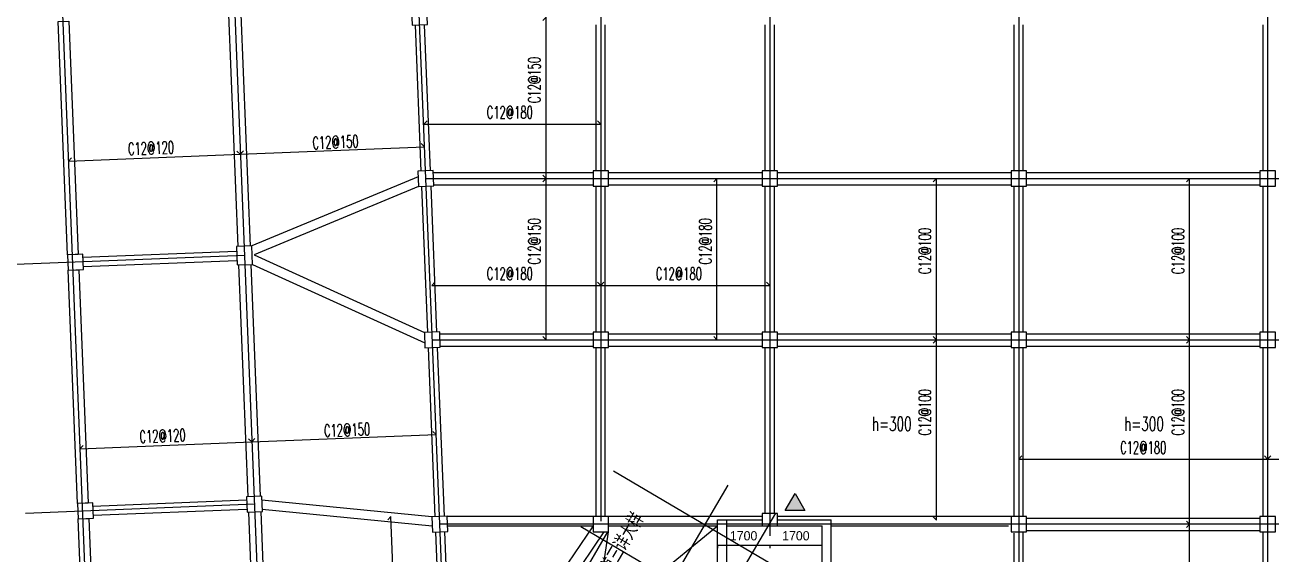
# Model space of a CAD drawing. Header units: millimetres. Extents: x 129427 to 386235, y 419441 to 703525.
# Drawn here: x 178212 to 218758, y 628525 to 645745 of the extents above; entities that cross this region are included whole.
import ezdxf

# ---------------------------------------------------------------- set-up
doc = ezdxf.new("R2010")
doc.units = ezdxf.units.MM
doc.header["$LTSCALE"] = 100
for name, color, linetype in [('B-DIM', 1, 'Continuous'), ('B-dote', 253, 'Continuous'), ('B-开洞', 7, 'Continuous'), ('B-板厚', 2, 'Continuous'), ('B-正筋文字', 7, 'Continuous'), ('B-正筋钢筋', 6, 'Continuous'), ('B-沉降观测点', 5, 'Continuous'), ('COLU', 7, 'Continuous'), ('h斜线-墙', 7, 'Continuous'), ('h斜线-柱', 7, 'Continuous'), ('WALL', 3, 'Continuous'), ('梁', 4, 'Continuous'), ('梁虚线', 4, 'Continuous')]:
    doc.layers.add(name, color=color, linetype=linetype)
doc.styles.get("Standard").update_dxf_attribs({"font": 'standard'})
doc.styles.add('汉字', font='汉字')
doc.dimstyles.get("Standard").update_dxf_attribs({"dimtxt": 300, "dimasz": 100, "dimexe": 100, "dimexo": 250, "dimgap": 100, "dimtad": 0, "dimtoh": 1, "dimdec": 0, "dimdsep": 46, "dimcen": 0.09, "dimclrt": 7, "dimadec": 0, "dimazin": 0, "dimtfac": 1, "dimtdec": 4, "dimtofl": 0, "dimtmove": 0, "dimatfit": 3, "dimfxl": 4, "dimfxlon": 1, "dimtolj": 1, "dimtzin": 0, "dimarcsym": 0})

# ---------------------------------------------------------------- blocks, each defined once
blk = doc.blocks.new('*D724')
at = {"layer": 'B-DIM', "color": 0, "linetype": 'ByBlock', "lineweight": -2}
for p, q in [((200746, 628823), (200746, 628719)), ((200746, 628819), (202446, 628819)), ((202446, 628823), (202446, 628719))]:
    blk.add_line(p, q, dxfattribs=at)
for points in [[(200746, 628819), (200846, 628835), (200846, 628802)], [(202446, 628819), (202346, 628802), (202346, 628835)]]:
    blk.add_solid(points, dxfattribs=at)
at = {"layer": 'B-DIM', "color": 7, "linetype": 'Continuous', "lineweight": -2, "insert": (201596, 629119), "char_height": 300, "width": 690, "attachment_point": 5, "style": '汉字'}
blk.add_mtext('1700', dxfattribs=at)
blk = doc.blocks.new('*D345')
at = {"layer": 'B-DIM', "color": 0, "linetype": 'ByBlock', "lineweight": -2}
for p, q in [((202446, 628823), (202446, 628719)), ((202446, 628819), (204146, 628819)), ((204146, 628823), (204146, 628719))]:
    blk.add_line(p, q, dxfattribs=at)
for points in [[(202446, 628819), (202546, 628835), (202546, 628802)], [(204146, 628819), (204046, 628802), (204046, 628835)]]:
    blk.add_solid(points, dxfattribs=at)
at = {"layer": 'B-DIM', "color": 7, "linetype": 'Continuous', "lineweight": -2, "insert": (203296, 629119), "char_height": 300, "width": 690, "attachment_point": 5, "style": '汉字'}
blk.add_mtext('1700', dxfattribs=at)
blk = doc.blocks.new('A$C7FDE0673')
at = {"layer": 'B-沉降观测点'}
blk.add_hatch(color=256, dxfattribs=at).paths.add_polyline_path([(318, 551), (0, 0), (636, 0)], flags=0)
blk.add_lwpolyline([(0, 0), (318, 551), (636, 0)], close=True, dxfattribs=at)

msp = doc.modelspace()

# ---------------------------------------------------------------- hatches: boundary and pattern name
at = {"layer": 'h斜线-墙'}
h = msp.add_hatch(dxfattribs=at)
h.set_pattern_fill('ANSI31', color=256, scale=40, angle=2.29877, style=0)
h.set_pattern_definition([])
h.paths.add_polyline_path([(179292.6, 645856.1), (179642.3, 645870.1), (179947.1, 638276.2), (179597.4, 638262.2)], flags=0)
h = msp.add_hatch(dxfattribs=at)
h.set_pattern_fill('ANSI31', color=256, scale=40, angle=2.29877, style=0)
h.set_pattern_definition([])
h.paths.add_polyline_path([(179617.5, 637762.6), (179967.2, 637776.6), (180272, 630182.7), (179922.3, 630168.7)], flags=0)
h = msp.add_hatch(dxfattribs=at)
h.set_pattern_fill('ANSI31', color=256, scale=40, angle=2.29877, style=0)
h.set_pattern_definition([])
h.paths.add_polyline_path([(179942.3, 629669.1), (180292.1, 629683.2), (180596.9, 622089.3), (180247.2, 622075.2)], flags=0)
at = {"layer": 'h斜线-柱'}
h = msp.add_hatch(dxfattribs=at)
h.set_pattern_fill('ANSI31', color=256, scale=40, angle=2.29877, style=0)
h.set_pattern_definition([])
h.paths.add_polyline_path([(190806.7, 645734.9), (191306.3, 645754.9), (191286.2, 646254.5), (190786.6, 646234.5)], flags=0)
h = msp.add_hatch(dxfattribs=at)
h.set_pattern_fill('ANSI31', color=256, scale=40, angle=2.29877, style=0)
h.set_pattern_definition([])
h.paths.add_polyline_path([(191017.4, 640484.9), (191517, 640504.9), (191497, 641004.5), (190997.4, 640984.5)], flags=0)
h = msp.add_hatch(dxfattribs=at)
h.set_pattern_fill('ANSI31', color=256, scale=40, style=0)
h.set_pattern_definition([])
h.paths.add_polyline_path([(196696.5, 640494.7), (197196.5, 640494.7), (197196.5, 640994.7), (196696.5, 640994.7)], flags=0)
h = msp.add_hatch(dxfattribs=at)
h.set_pattern_fill('ANSI31', color=256, scale=40, style=0)
h.set_pattern_definition([])
h.paths.add_polyline_path([(202196.5, 640494.7), (202696.5, 640494.7), (202696.5, 640994.7), (202196.5, 640994.7)], flags=0)
h = msp.add_hatch(dxfattribs=at)
h.set_pattern_fill('ANSI31', color=256, scale=40, style=0)
h.set_pattern_definition([])
h.paths.add_polyline_path([(210296.5, 640494.7), (210796.5, 640494.7), (210796.5, 640994.7), (210296.5, 640994.7)], flags=0)
h = msp.add_hatch(dxfattribs=at)
h.set_pattern_fill('ANSI31', color=256, scale=40, style=0)
h.set_pattern_definition([])
h.paths.add_polyline_path([(218396.5, 640494.7), (218896.5, 640494.7), (218896.5, 640994.7), (218396.5, 640994.7)], flags=0)
h = msp.add_hatch(dxfattribs=at)
h.set_pattern_fill('ANSI31', color=256, scale=40, angle=2.29877, style=0)
h.set_pattern_definition([])
h.paths.add_polyline_path([(179617.5, 637762.6), (180117.1, 637782.6), (180097, 638282.2), (179597.4, 638262.2)], flags=0)
h = msp.add_hatch(dxfattribs=at)
h.set_pattern_fill('ANSI31', color=256, scale=40, angle=2.29877, style=0)
h.set_pattern_definition([])
h.paths.add_polyline_path([(185115, 637933.2), (185614.6, 637953.3), (185590.6, 638552.8), (185091, 638532.8)], flags=0)
h = msp.add_hatch(dxfattribs=at)
h.set_pattern_fill('ANSI31', color=256, scale=40, angle=2.29877, style=0)
h.set_pattern_definition([])
h.paths.add_polyline_path([(191228.2, 635234.9), (191727.8, 635254.9), (191707.7, 635754.5), (191208.1, 635734.5)], flags=0)
h = msp.add_hatch(dxfattribs=at)
h.set_pattern_fill('ANSI31', color=256, scale=40, style=0)
h.set_pattern_definition([])
h.paths.add_polyline_path([(196696.5, 635244.7), (197196.5, 635244.7), (197196.5, 635744.7), (196696.5, 635744.7)], flags=0)
h = msp.add_hatch(dxfattribs=at)
h.set_pattern_fill('ANSI31', color=256, scale=40, style=0)
h.set_pattern_definition([])
h.paths.add_polyline_path([(202196.5, 635244.7), (202696.5, 635244.7), (202696.5, 635744.7), (202196.5, 635744.7)], flags=0)
h = msp.add_hatch(dxfattribs=at)
h.set_pattern_fill('ANSI31', color=256, scale=40, style=0)
h.set_pattern_definition([])
h.paths.add_polyline_path([(210296.5, 635244.7), (210796.5, 635244.7), (210796.5, 635744.7), (210296.5, 635744.7)], flags=0)
h = msp.add_hatch(dxfattribs=at)
h.set_pattern_fill('ANSI31', color=256, scale=40, style=0)
h.set_pattern_definition([])
h.paths.add_polyline_path([(218396.5, 635244.7), (218896.5, 635244.7), (218896.5, 635744.7), (218396.5, 635744.7)], flags=0)
h = msp.add_hatch(dxfattribs=at)
h.set_pattern_fill('ANSI31', color=256, scale=40, angle=2.29877, style=0)
h.set_pattern_definition([])
h.paths.add_polyline_path([(179942.3, 629669.1), (180441.9, 629689.2), (180421.9, 630188.8), (179922.3, 630168.7)], flags=0)
h = msp.add_hatch(dxfattribs=at)
h.set_pattern_fill('ANSI31', color=256, scale=40, angle=2.29877, style=0)
h.set_pattern_definition([])
h.paths.add_polyline_path([(185437.9, 629889.7), (185937.5, 629909.8), (185917.5, 630409.4), (185417.9, 630389.3)], flags=0)
h = msp.add_hatch(dxfattribs=at)
h.set_pattern_fill('ANSI31', color=256, scale=40, angle=2.29877, style=0)
h.set_pattern_definition([])
h.paths.add_polyline_path([(191469, 629234.9), (191968.6, 629254.9), (191948.6, 629754.5), (191449, 629734.5)], flags=0)
h = msp.add_hatch(dxfattribs=at)
h.set_pattern_fill('ANSI31', color=256, scale=40, style=0)
h.set_pattern_definition([])
h.paths.add_polyline_path([(196696.5, 629244.7), (197196.5, 629244.7), (197196.5, 629744.7), (196696.5, 629744.7)], flags=0)
h = msp.add_hatch(dxfattribs=at)
h.set_pattern_fill('ANSI31', color=256, scale=40, style=0)
h.set_pattern_definition([])
h.paths.add_polyline_path([(202196.5, 629444.7), (202696.5, 629444.7), (202696.5, 629844.7), (202196.5, 629844.7)], flags=0)
h = msp.add_hatch(dxfattribs=at)
h.set_pattern_fill('ANSI31', color=256, scale=40, style=0)
h.set_pattern_definition([])
h.paths.add_polyline_path([(210296.5, 629244.7), (210796.5, 629244.7), (210796.5, 629744.7), (210296.5, 629744.7)], flags=0)
h = msp.add_hatch(dxfattribs=at)
h.set_pattern_fill('ANSI31', color=256, scale=40, style=0)
h.set_pattern_definition([])
h.paths.add_polyline_path([(218396.5, 629244.7), (218896.5, 629244.7), (218896.5, 629744.7), (218396.5, 629744.7)], flags=0)

# ---------------------------------------------------------------- linework, layer by layer
at = {"layer": 'B-dote'}
for p, q in [((197411.7, 487429.9), (189943.7, 673465)), ((183948.6, 673224.4), (191416.5, 487189.3)), ((178353.1, 672999.8), (185821, 486964.6)), ((210546.5, 654594.7), (210546.5, 623994.7)), ((196946.5, 651994.7), (196946.5, 629594.7)), ((218646.5, 651994.7), (218646.5, 623994.7)), ((202446.5, 650713.3), (202446.5, 629124.4)), ((191267.2, 640744.7), (248221.5, 640744.7)), ((185352.8, 638243), (177911.4, 637944.3)), ((191468, 635494.7), (236131.7, 635494.7)), ((197359.4, 631231.8), (236415.1, 608267.9)), ((201086.5, 630772.3), (191621.6, 614674.8)), ((185677.7, 630149.5), (178236.3, 629850.8)), ((202638.2, 629859.9), (198992.4, 623659.4)), ((236131.7, 629494.7), (191708.8, 629494.7)), ((196295, 629421.5), (225902.2, 612013.2))]:
    msp.add_line(p, q, dxfattribs=at)
at = {"layer": 'B-开洞'}
for p, q in [((194084.5, 623993.3), (200746.5, 629444.7)), ((196239.6, 622726.2), (197196.5, 629244.7))]:
    msp.add_line(p, q, dxfattribs=at)
at = {"layer": 'B-正筋钢筋'}
for points in [[(195061.3, 640850.8), (195167.4, 640744.7), (195167.4, 645994.7), (195061.3, 645888.7)], [(191298, 642624), (191191.9, 642517.9), (196946.5, 642517.9), (196840.4, 642624)], [(185322.2, 641649.6), (185220.5, 641539.4), (191215.6, 641780.1), (191105.4, 641881.8)], [(179726.7, 641425), (179625, 641314.8), (185220.5, 641539.4), (185110.3, 641641.1)], [(195061.3, 635600.8), (195167.4, 635494.7), (195167.4, 640744.7), (195061.3, 640638.7)], [(200623, 635600.8), (200729.1, 635494.7), (200729.1, 640744.7), (200623, 640638.7)], [(207766.9, 635600.8), (207873, 635494.7), (207873, 640744.7), (207766.9, 640638.7)], [(216002.6, 635600.8), (216108.6, 635494.7), (216108.6, 640744.7), (216002.5, 640638.7)], [(191552.6, 637374), (191446.5, 637267.9), (196946.5, 637267.9), (196840.4, 637374)], [(197052.6, 637374), (196946.5, 637267.9), (202446.5, 637267.9), (202340.4, 637374)], [(207766.9, 629737.1), (207873, 629631), (207873, 635494.7), (207766.9, 635388.7)], [(216002.6, 629600.8), (216108.6, 629494.7), (216108.6, 635494.7), (216002.5, 635388.7)], [(185698.1, 632284.8), (185596.4, 632174.5), (191591.6, 632415.2), (191481.4, 632516.9)], [(180102.6, 632060.2), (180000.9, 631949.9), (185596.4, 632174.5), (185486.2, 632276.3)], [(210652.6, 631718.2), (210546.5, 631612.1), (218646.5, 631612.1), (218540.4, 631718.2)], [(218752.6, 631718.2), (218646.5, 631612.1), (226746.5, 631612.1), (226640.4, 631718.2)], [(190312.2, 622335.2), (190422.4, 622233.5), (190120.8, 629746.8), (190019.1, 629636.6)], [(216002.6, 624100.8), (216108.6, 623994.7), (216108.6, 629494.7), (216002.5, 629388.7)]]:
    msp.add_lwpolyline(points, dxfattribs=at)
at = {"layer": 'COLU'}
for points in [[(190806.7, 645734.9), (191306.3, 645754.9), (191286.2, 646254.5), (190786.6, 646234.5)], [(191017.4, 640484.9), (191517, 640504.9), (191497, 641004.5), (190997.4, 640984.5)], [(196696.5, 640494.7), (197196.5, 640494.7), (197196.5, 640994.7), (196696.5, 640994.7)], [(202196.5, 640494.7), (202696.5, 640494.7), (202696.5, 640994.7), (202196.5, 640994.7)], [(210296.5, 640494.7), (210796.5, 640494.7), (210796.5, 640994.7), (210296.5, 640994.7)], [(218396.5, 640494.7), (218896.5, 640494.7), (218896.5, 640994.7), (218396.5, 640994.7)], [(179617.5, 637762.6), (180117.1, 637782.6), (180097, 638282.2), (179597.4, 638262.2)], [(185115, 637933.2), (185614.6, 637953.3), (185590.6, 638552.8), (185091, 638532.8)], [(191228.2, 635234.9), (191727.8, 635254.9), (191707.7, 635754.5), (191208.1, 635734.5)], [(196696.5, 635244.7), (197196.5, 635244.7), (197196.5, 635744.7), (196696.5, 635744.7)], [(202196.5, 635244.7), (202696.5, 635244.7), (202696.5, 635744.7), (202196.5, 635744.7)], [(210296.5, 635244.7), (210796.5, 635244.7), (210796.5, 635744.7), (210296.5, 635744.7)], [(218396.5, 635244.7), (218896.5, 635244.7), (218896.5, 635744.7), (218396.5, 635744.7)], [(179942.3, 629669.1), (180441.9, 629689.2), (180421.9, 630188.8), (179922.3, 630168.7)], [(185437.9, 629889.7), (185937.5, 629909.8), (185917.5, 630409.4), (185417.9, 630389.3)], [(191469, 629234.9), (191968.6, 629254.9), (191948.6, 629754.5), (191449, 629734.5)], [(196696.5, 629244.7), (197196.5, 629244.7), (197196.5, 629744.7), (196696.5, 629744.7)], [(202196.5, 629444.7), (202696.5, 629444.7), (202696.5, 629844.7), (202196.5, 629844.7)], [(210296.5, 629244.7), (210796.5, 629244.7), (210796.5, 629744.7), (210296.5, 629744.7)], [(218396.5, 629244.7), (218896.5, 629244.7), (218896.5, 629744.7), (218396.5, 629744.7)]]:
    msp.add_lwpolyline(points, close=True, dxfattribs=at)
at = {"layer": 'WALL'}
for points in [[(179292.6, 645856.1), (179642.3, 645870.1), (179947.1, 638276.2), (179597.4, 638262.2)], [(179617.5, 637762.6), (179967.2, 637776.6), (180272, 630182.7), (179922.3, 630168.7)], [(179942.3, 629669.1), (180292.1, 629683.2), (180596.9, 622089.3), (180247.2, 622075.2)]]:
    msp.add_lwpolyline(points, close=True, dxfattribs=at)
at = {"layer": '梁'}
for p, q in [((197196.5, 629444.7), (200746.5, 629444.7)), ((200746.5, 626944.7), (200746.5, 629644.7)), ((200746.5, 629644.7), (202196.5, 629644.7)), ((201046.5, 626744.1), (201046.5, 629644.7)), ((202696.5, 629644.7), (204446.5, 629644.7)), ((204446.5, 625088.7), (204446.5, 629644.7)), ((197172.2, 629244.7), (194084.5, 623993.3))]:
    msp.add_line(p, q, dxfattribs=at)
at = {"layer": '梁虚线'}
for p, q in [((184838.1, 646079.7), (185140.9, 638535.8)), ((185237.8, 646093.7), (185540.6, 638549.8)), ((190906.6, 645739.6), (191097.3, 640989.3)), ((191206.4, 645750.1), (191397.1, 640999.7)), ((196796.5, 640994.7), (196796.5, 645744.7)), ((197096.5, 640994.7), (197096.5, 645744.7)), ((202296.5, 640994.7), (202296.5, 645744.7)), ((202596.5, 640994.7), (202596.5, 645744.7)), ((210396.5, 640994.7), (210396.5, 645744.7)), ((210696.5, 640994.7), (210696.5, 645744.7)), ((218496.5, 640994.7), (218496.5, 645744.7)), ((191004.6, 640804.4), (185590.6, 638552.8)), ((191500.4, 640944.7), (196696.5, 640944.7)), ((197196.5, 640944.7), (202196.5, 640944.7)), ((202696.5, 640944.7), (210296.5, 640944.7)), ((210796.5, 640944.7), (218396.5, 640944.7)), ((191017.4, 640484.9), (185666.2, 638259.4)), ((191117.3, 640489.6), (191308, 635739.3)), ((191417.1, 640500.1), (191607.8, 635749.7)), ((191514.3, 640544.7), (196696.5, 640544.7)), ((196796.5, 635744.7), (196796.5, 640494.7)), ((197096.5, 635744.7), (197096.5, 640494.7)), ((197196.5, 640544.7), (202196.5, 640544.7)), ((202296.5, 635744.7), (202296.5, 640494.7)), ((202596.5, 635744.7), (202596.5, 640494.7)), ((202696.5, 640544.7), (210296.5, 640544.7)), ((210396.5, 635744.7), (210396.5, 640494.7)), ((210696.5, 635744.7), (210696.5, 640494.7)), ((210796.5, 640544.7), (218396.5, 640544.7)), ((218496.5, 635744.7), (218496.5, 640494.7)), ((180101.8, 638182.4), (185097.8, 638382.9)), ((185666.2, 638259.4), (191208.1, 635734.3)), ((180112.3, 637882.5), (185108.2, 638083.1)), ((185165, 637936.3), (185467.8, 630392.4)), ((185564.7, 637950.2), (185867.5, 630406.3)), ((185614.6, 637953.3), (191221.6, 635398.5)), ((191711.1, 635694.7), (196696.5, 635694.7)), ((197196.5, 635694.7), (202196.5, 635694.7)), ((202696.5, 635694.7), (210296.5, 635694.7)), ((210796.5, 635694.7), (218396.5, 635694.7)), ((191328.1, 635239.7), (191548.9, 629738.5)), ((191627.9, 635250.1), (191848.7, 629749.8)), ((191725.1, 635294.7), (196696.5, 635294.7)), ((196796.5, 629744.7), (196796.5, 635244.7)), ((197096.5, 629744.7), (197096.5, 635244.7)), ((197196.5, 635294.7), (202196.5, 635294.7)), ((202296.5, 629844.7), (202296.5, 635244.7)), ((202596.5, 629844.7), (202596.5, 635244.7)), ((202696.5, 635294.7), (210296.5, 635294.7)), ((210396.5, 629744.7), (210396.5, 635244.7)), ((210696.5, 629744.7), (210696.5, 635244.7)), ((210796.5, 635294.7), (218396.5, 635294.7)), ((218496.5, 629744.7), (218496.5, 635244.7)), ((180426.7, 630088.9), (185422.7, 630289.4)), ((191449, 629734.5), (185923.4, 630277.6)), ((180437.2, 629789.1), (185433.1, 629989.6)), ((185487.8, 629892.8), (185792.7, 622298.9)), ((185887.6, 629906.7), (186192.4, 622312.8)), ((191461.1, 629431.8), (185933.9, 629975.1)), ((196696.5, 629744.7), (191949.7, 629744.7)), ((202196.5, 629744.7), (197196.5, 629744.7)), ((210296.5, 629744.7), (202696.5, 629744.7)), ((210796.5, 629694.7), (218396.5, 629694.7)), ((191960.2, 629444.7), (196696.5, 629444.7)), ((196696.5, 629444.7), (192133.9, 622719.2)), ((201046.5, 629444.7), (202196.5, 629444.7)), ((202696.5, 629444.7), (204146.5, 629444.7)), ((204146.5, 625345.6), (204146.5, 629444.7)), ((204446.5, 629444.7), (210209.3, 629444.7)), ((210796.5, 629294.7), (218396.5, 629294.7)), ((191568.9, 629239.7), (191835.8, 622590.5)), ((191868.8, 629250.2), (192130.8, 622721.4)), ((197044.2, 629244.7), (193653.5, 624246.7)), ((210396.5, 624244.7), (210396.5, 629206.2)), ((210696.5, 624244.7), (210696.5, 629244.7)), ((218496.5, 624244.7), (218496.5, 629244.7))]:
    msp.add_line(p, q, dxfattribs=at)

# ---------------------------------------------------------------- block references
at = {"layer": 'B-沉降观测点'}
msp.add_blockref('A$C7FDE0673', (202950.2, 629945.8), dxfattribs=at)

# ---------------------------------------------------------------- texts
at = {"layer": 'B-开洞', "width": 0.7}
msp.add_text('自行车坡道三详大样', height=450, rotation=59.54537, dxfattribs=at).set_placement((196406.7, 626382.8))
at = {"layer": 'B-板厚', "width": 0.7}
for p in [(205772.9, 632540.9), (213979.8, 632540.9)]:
    msp.add_text('h=300', height=450, rotation=360, dxfattribs=at).set_placement(p)
at = {"layer": 'B-正筋文字', "width": 0.65}
for s, rotation, p in [('C12@150', 90, (194987, 643200.6)), ('C12@180', 360, (193237.4, 642698.2)), ('C12@120', 2.29877, (181572.3, 641507.1)), ('C12@150', 2.29877, (187575.1, 641700.2)), ('C12@150', 90, (194987, 637950.6)), ('C12@180', 90, (200548.8, 637950.6)), ('C12@100', 90, (207692.6, 637640.3)), ('C12@100', 90, (215928.3, 637640.3)), ('C12@180', 360, (193237.4, 637448.2)), ('C12@180', 360, (198737.4, 637448.2)), ('C12@100', 90, (207692.6, 632390.3)), ('C12@100', 90, (215928.3, 632390.3)), ('C12@120', 2.29877, (181948.2, 632142.2)), ('C12@150', 2.29877, (187951.1, 632335.4)), ('C12@180', 360, (213846.5, 631792.4))]:
    msp.add_text(s, height=400, rotation=rotation, dxfattribs=at).set_placement(p)

# ---------------------------------------------------------------- dimensions: what is measured, and where the dimension line sits
at = {"layer": 'B-DIM'}
for base, p1, p2, picture, middle in [((202446.5, 628818.7), (200746.5, 629137.6), (202446.5, 629137.6), '*D724', (201596.5, 629118.7)), ((204146.5, 628818.7), (202446.5, 629137.6), (204146.5, 629137.6), '*D345', (203296.5, 629118.7))]:
    dim = msp.add_linear_dim(base=base, p1=p1, p2=p2, dimstyle='Standard', dxfattribs=at)
    dim.commit()
    dim.dimension.update_dxf_attribs({"geometry": picture, "text_midpoint": middle})

doc.saveas('drawing.dxf')
